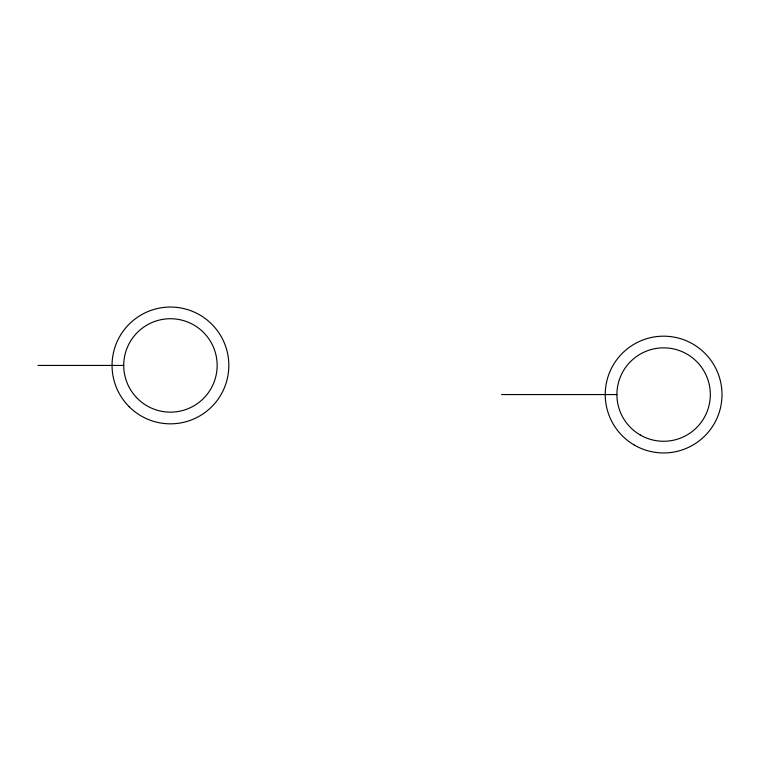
<?xml version="1.0" encoding="UTF-8"?>
<svg xmlns="http://www.w3.org/2000/svg" width="760" height="760" viewBox="0 0 760 760"><rect width="100%" height="100%" fill="white"/><g stroke="black" fill="none" stroke-linecap="round" stroke-linejoin="round"><path stroke-width="1.14" d="M38 365.437L123.737 365.437M501.581 394.563L616.911 394.563M634.429 445.123A58.377 58.377 0 0 0 722 394.563A58.377 58.377 0 0 0 634.429 344.005A58.377 58.377 0 0 0 634.429 445.123M640.262 435.005A46.702 46.702 0 0 0 710.325 394.563A46.702 46.702 0 0 0 640.262 354.113A46.702 46.702 0 0 0 640.262 435.005M137.417 398.468A46.702 46.702 0 0 0 215.555 377.53A46.702 46.702 0 0 0 158.355 320.321A46.702 46.702 0 0 0 137.417 398.468M129.162 406.724A58.377 58.377 0 0 0 226.841 380.551A58.377 58.377 0 0 0 155.334 309.044A58.377 58.377 0 0 0 129.162 406.724"/></g></svg>
